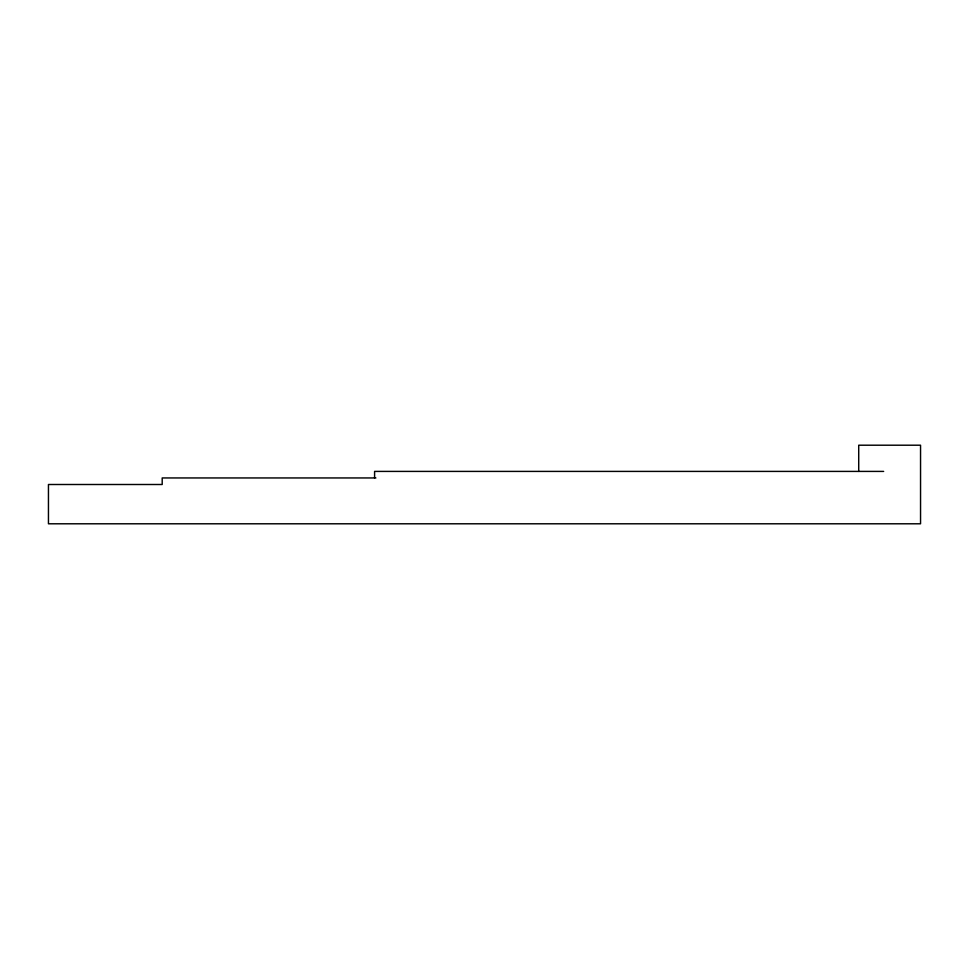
<?xml version="1.0" encoding="UTF-8"?>
<svg xmlns="http://www.w3.org/2000/svg" width="969" height="969" viewBox="0 0 969 969"><rect width="100%" height="100%" fill="white"/><g stroke="black" fill="none" stroke-linecap="round" stroke-linejoin="round"><path stroke-width="1.45" d="M883.655 471.406L374.591 471.406L374.591 477.947M375.887 477.947L162.198 477.947L162.198 484.5L48.45 484.5L48.45 523.793L920.55 523.793L920.55 445.207L858.716 445.207L858.716 471.406"/></g></svg>
